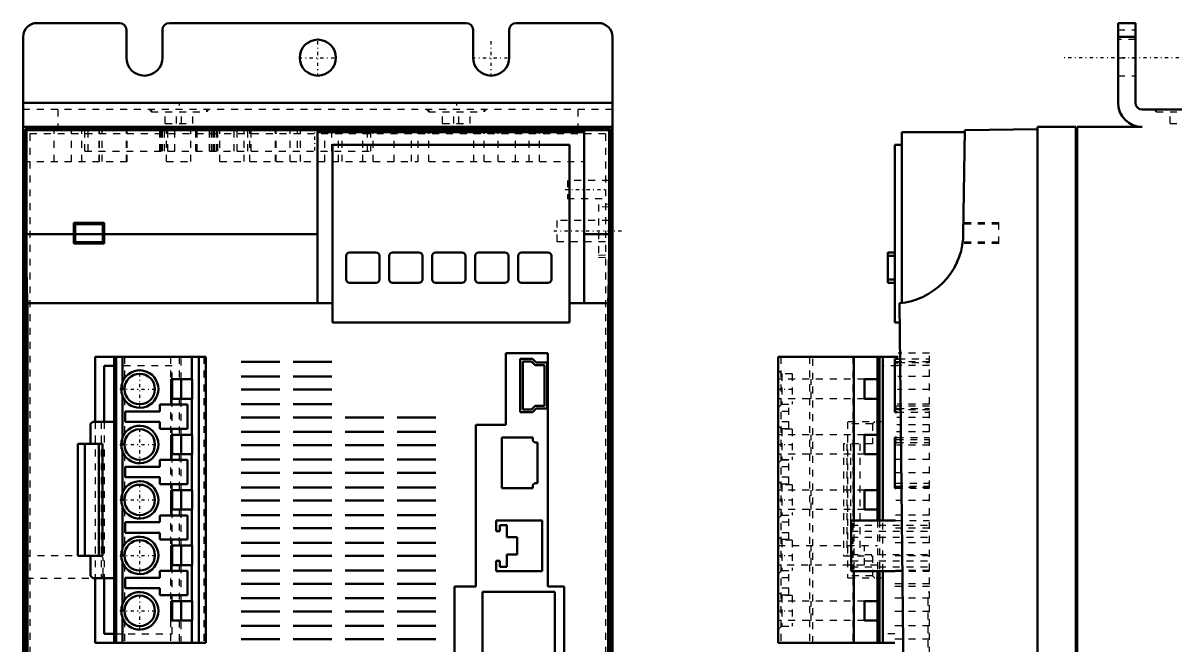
# Model space of a CAD drawing. Header units: millimetres. Extents: x 0 to 333, y 0 to 444.
# Drawn here: x 0 to 166.3, y 354.2 to 444.1 of the extents above; entities that cross this region are included whole.
import ezdxf

# ---------------------------------------------------------------- set-up
doc = ezdxf.new("R2010")
doc.units = ezdxf.units.MM
doc.linetypes.add('Center', pattern=[1.5, 0.45, -0.5, 0.05, -0.5])
doc.linetypes.add('Dashed', pattern=[2, 1, -1])
for name, color, linetype, lineweight in [('AM_4', 7, 'Continuous', 50), ('AM_6', 2, 'Continuous', 35), ('AM_7', 7, 'Center', 25), ('AM_9', 6, 'Dashed', 25)]:
    doc.layers.add(name, color=color, linetype=linetype, lineweight=lineweight)

# ---------------------------------------------------------------- blocks, each defined once
blk = doc.blocks.new('3_MEDLN83SF_0_in_MEDLN83SF_1100')
at = {"layer": 'AM_4'}
for p, q in [((13.9, 444.09), (2, 444.09)), ((63.9, 444.09), (21.1, 444.09)), ((83, 444.09), (71.1, 444.09)), ((14.9, 439.09), (14.9, 443.09)), ((20.1, 443.09), (20.1, 439.09)), ((64.9, 439.09), (64.9, 443.09)), ((70.1, 443.09), (70.1, 439.09)), ((0, 442.09), (0, 248.09)), ((85, 442.09), (85, 248.09)), ((85, 432.59), (0, 432.59)), ((85, 429.09), (0, 429.09)), ((84.7, 428.79), (0.3, 428.79)), ((0.48, 428.61), (0.3, 428.79)), ((0.3, 428.79), (0.3, 261.38)), ((84.52, 428.61), (0.48, 428.61)), ((0.48, 428.61), (0.48, 413.61)), ((80.94, 428.32), (42.46, 428.32)), ((42.46, 428.32), (42.46, 403.69)), ((80.94, 403.69), (80.94, 428.32)), ((84.7, 428.79), (84.52, 428.61)), ((84.52, 413.61), (84.52, 428.61)), ((84.7, 428.79), (84.7, 261.38)), ((44.62, 426.53), (44.62, 400.87)), ((78.79, 426.53), (44.62, 426.53)), ((78.79, 400.87), (78.79, 426.53)), ((7.3, 415.25), (7.3, 412.28)), ((11.7, 415.25), (7.3, 415.25)), ((7.5, 415.05), (7.5, 412.48)), ((11.5, 415.05), (7.5, 415.05)), ((11.5, 412.48), (11.5, 415.05)), ((11.7, 412.28), (11.7, 415.25)), ((7.3, 413.61), (0.48, 413.61)), ((11.5, 413.61), (7.5, 413.61)), ((7.5, 412.48), (11.5, 412.48)), ((42.46, 413.61), (11.7, 413.61)), ((84.52, 413.61), (80.94, 413.61)), ((7.3, 412.28), (11.7, 412.28)), ((50.9, 410.99), (47.1, 410.99)), ((57.1, 410.99), (53.3, 410.99)), ((63.3, 410.99), (59.5, 410.99)), ((69.5, 410.99), (65.7, 410.99)), ((75.7, 410.99), (71.9, 410.99)), ((46.6, 410.49), (46.6, 407.09)), ((51.4, 407.09), (51.4, 410.49)), ((52.8, 410.49), (52.8, 407.09)), ((57.6, 407.09), (57.6, 410.49)), ((59, 410.49), (59, 407.09)), ((63.8, 407.09), (63.8, 410.49)), ((65.2, 410.49), (65.2, 407.09)), ((70, 407.09), (70, 410.49)), ((71.4, 410.49), (71.4, 407.09)), ((76.2, 407.09), (76.2, 410.49)), ((47.1, 406.59), (50.9, 406.59)), ((53.3, 406.59), (57.1, 406.59)), ((59.5, 406.59), (63.3, 406.59)), ((65.7, 406.59), (69.5, 406.59)), ((71.9, 406.59), (75.7, 406.59)), ((0.63, 276.58), (0.64, 403.65)), ((0.64, 403.65), (44.62, 403.65)), ((42.46, 403.69), (44.62, 403.69)), ((78.79, 403.69), (80.94, 403.69)), ((78.79, 403.65), (84.36, 403.65)), ((84.36, 403.65), (84.38, 262.17)), ((44.62, 400.87), (78.79, 400.87)), ((10.4, 395.94), (10.4, 386.56)), ((10.4, 395.94), (26.35, 395.94)), ((13.15, 395.94), (13.15, 354.64)), ((13.45, 395.94), (13.45, 354.64)), ((14.35, 395.94), (14.35, 392.25)), ((24.33, 395.94), (24.33, 392.69)), ((25.33, 395.94), (25.33, 354.64)), ((26.35, 395.94), (26.35, 354.64)), ((69.64, 386.12), (69.64, 396.47)), ((69.64, 396.47), (75.67, 396.47)), ((75.67, 396.47), (75.67, 362.81)), ((11.7, 394.64), (11.7, 386.56)), ((11.7, 394.64), (13.15, 394.64)), ((31.45, 395.19), (37.02, 395.19)), ((38.95, 395.19), (44.52, 395.19)), ((73.49, 395.64), (71.7, 395.64)), ((71.7, 395.64), (71.7, 387.94)), ((72.1, 395.24), (72.1, 388.34)), ((73.32, 395.24), (72.1, 395.24)), ((73.84, 394.72), (73.32, 395.24)), ((74, 395.12), (73.49, 395.64)), ((75.2, 394.72), (73.84, 394.72)), ((75.6, 395.12), (74, 395.12)), ((75.2, 388.85), (75.2, 394.72)), ((75.6, 388.45), (75.6, 395.12)), ((24.38, 392.69), (21.38, 392.69)), ((21.38, 392.69), (21.38, 389.89)), ((21.5, 389.89), (21.5, 392.69)), ((22.8, 389.89), (22.8, 392.69)), ((24.38, 389.89), (24.38, 392.69)), ((37.02, 393.09), (31.45, 393.09)), ((44.52, 393.09), (38.95, 393.09)), ((31.45, 391.19), (37.02, 391.19)), ((38.95, 391.19), (44.52, 391.19)), ((14.35, 390.32), (14.35, 384.25)), ((21.38, 389.89), (24.38, 389.89)), ((24.33, 389.89), (24.33, 384.69)), ((37.02, 389.09), (31.45, 389.09)), ((44.52, 389.09), (38.95, 389.09)), ((14.73, 388.05), (14.73, 386.55)), ((19.73, 388.05), (14.73, 388.05)), ((19.73, 389.05), (19.73, 388.05)), ((23.73, 389.05), (19.73, 389.05)), ((23.73, 385.55), (23.73, 389.05)), ((71.7, 387.94), (73.49, 387.94)), ((72.1, 388.34), (73.32, 388.34)), ((73.32, 388.34), (73.84, 388.85)), ((73.49, 387.94), (74, 388.45)), ((73.84, 388.85), (75.2, 388.85)), ((74, 388.45), (75.6, 388.45)), ((9.75, 386.26), (10.05, 386.56)), ((9.75, 383.36), (9.75, 386.26)), ((10.05, 386.56), (13.15, 386.56)), ((14.73, 386.55), (19.73, 386.55)), ((19.73, 386.55), (19.73, 385.55)), ((31.45, 387.19), (37.02, 387.19)), ((38.95, 387.19), (44.52, 387.19)), ((46.45, 387.19), (52.02, 387.19)), ((53.95, 387.19), (59.52, 387.19)), ((65.32, 362.81), (65.32, 386.12)), ((65.32, 386.12), (69.64, 386.12)), ((19.73, 385.55), (23.73, 385.55)), ((24.38, 384.69), (21.38, 384.69)), ((21.38, 384.69), (21.38, 381.89)), ((21.5, 381.89), (21.5, 384.69)), ((22.8, 381.89), (22.8, 384.69)), ((24.38, 381.89), (24.38, 384.69)), ((37.02, 385.09), (31.45, 385.09)), ((44.52, 385.09), (38.95, 385.09)), ((52.02, 385.09), (46.45, 385.09)), ((59.52, 385.09), (53.95, 385.09)), ((73.5, 384.29), (69.05, 384.29)), ((69.05, 384.29), (69.05, 376.98)), ((73.5, 383.99), (73.5, 384.29)), ((7.9, 383.36), (7.9, 367.21)), ((11.45, 383.36), (7.9, 383.36)), ((8.9, 383.36), (8.9, 367.21)), ((10.95, 383.36), (10.95, 367.21)), ((11.45, 383.36), (11.45, 367.21)), ((31.45, 383.19), (37.02, 383.19)), ((38.95, 383.19), (44.52, 383.19)), ((46.45, 383.19), (52.02, 383.19)), ((53.95, 383.19), (59.52, 383.19)), ((74.2, 383.59), (73.9, 383.59)), ((74.2, 377.68), (74.2, 383.59)), ((14.35, 382.32), (14.35, 376.25)), ((19.73, 381.05), (19.73, 380.05)), ((23.73, 381.05), (19.73, 381.05)), ((21.38, 381.89), (24.38, 381.89)), ((23.73, 377.55), (23.73, 381.05)), ((24.33, 381.89), (24.33, 376.69)), ((37.02, 381.09), (31.45, 381.09)), ((44.52, 381.09), (38.95, 381.09)), ((52.02, 381.09), (46.45, 381.09)), ((59.52, 381.09), (53.95, 381.09)), ((14.73, 380.05), (14.73, 378.55)), ((19.73, 380.05), (14.73, 380.05)), ((31.45, 379.19), (37.02, 379.19)), ((38.95, 379.19), (44.52, 379.19)), ((46.45, 379.19), (52.02, 379.19)), ((53.95, 379.19), (59.52, 379.19)), ((14.73, 378.55), (19.73, 378.55)), ((19.73, 378.55), (19.73, 377.55)), ((19.73, 377.55), (23.73, 377.55)), ((73.9, 377.68), (74.2, 377.68)), ((24.38, 376.69), (21.38, 376.69)), ((21.38, 376.69), (21.38, 373.89)), ((21.5, 373.89), (21.5, 376.69)), ((22.8, 373.89), (22.8, 376.69)), ((24.38, 373.89), (24.38, 376.69)), ((37.02, 377.09), (31.45, 377.09)), ((44.52, 377.09), (38.95, 377.09)), ((52.02, 377.09), (46.45, 377.09)), ((59.52, 377.09), (53.95, 377.09)), ((69.05, 376.98), (73.5, 376.98)), ((73.5, 376.98), (73.5, 377.28)), ((14.35, 374.32), (14.35, 368.25)), ((31.45, 375.19), (37.02, 375.19)), ((38.95, 375.19), (44.52, 375.19)), ((46.45, 375.19), (52.02, 375.19)), ((53.95, 375.19), (59.52, 375.19)), ((19.73, 373.05), (19.73, 372.05)), ((23.73, 373.05), (19.73, 373.05)), ((21.38, 373.89), (24.38, 373.89)), ((23.73, 369.55), (23.73, 373.05)), ((24.33, 373.89), (24.33, 368.69)), ((37.02, 373.09), (31.45, 373.09)), ((44.52, 373.09), (38.95, 373.09)), ((52.02, 373.09), (46.45, 373.09)), ((59.52, 373.09), (53.95, 373.09)), ((14.73, 372.05), (14.73, 370.55)), ((19.73, 372.05), (14.73, 372.05)), ((31.45, 371.19), (37.02, 371.19)), ((38.95, 371.19), (44.52, 371.19)), ((46.45, 371.19), (52.02, 371.19)), ((53.95, 371.19), (59.52, 371.19)), ((74.85, 372.29), (68.25, 372.29)), ((68.25, 372.29), (68.25, 370.79)), ((68.25, 370.79), (68.75, 370.79)), ((68.75, 371.64), (69.75, 371.64)), ((68.75, 370.79), (68.75, 371.64)), ((69.75, 371.64), (69.75, 369.89)), ((74.85, 364.99), (74.85, 372.29)), ((14.73, 370.55), (19.73, 370.55)), ((19.73, 370.55), (19.73, 369.55)), ((19.73, 369.55), (23.73, 369.55)), ((69.75, 369.89), (71.25, 369.89)), ((71.25, 369.89), (71.25, 367.39)), ((24.38, 368.69), (21.38, 368.69)), ((21.38, 368.69), (21.38, 365.89)), ((21.5, 365.89), (21.5, 368.69)), ((22.8, 365.89), (22.8, 368.69)), ((24.38, 365.89), (24.38, 368.69)), ((37.02, 369.09), (31.45, 369.09)), ((44.52, 369.09), (38.95, 369.09)), ((52.02, 369.09), (46.45, 369.09)), ((59.52, 369.09), (53.95, 369.09)), ((7.9, 367.21), (11.45, 367.21)), ((9.75, 364.31), (9.75, 367.21)), ((14.35, 366.32), (14.35, 360.25)), ((21.38, 365.89), (24.38, 365.89)), ((24.33, 365.89), (24.33, 360.69)), ((31.45, 367.19), (37.02, 367.19)), ((38.95, 367.19), (44.52, 367.19)), ((46.45, 367.19), (52.02, 367.19)), ((53.95, 367.19), (59.52, 367.19)), ((68.75, 366.49), (68.25, 366.49)), ((68.25, 366.49), (68.25, 364.99)), ((68.75, 365.64), (68.75, 366.49)), ((71.25, 367.39), (69.75, 367.39)), ((69.75, 367.39), (69.75, 365.64)), ((10.05, 364.01), (9.75, 364.31)), ((19.73, 365.05), (19.73, 364.05)), ((23.73, 365.05), (19.73, 365.05)), ((23.73, 361.55), (23.73, 365.05)), ((37.02, 365.09), (31.45, 365.09)), ((44.52, 365.09), (38.95, 365.09)), ((52.02, 365.09), (46.45, 365.09)), ((59.52, 365.09), (53.95, 365.09)), ((68.25, 364.99), (74.85, 364.99)), ((69.75, 365.64), (68.75, 365.64)), ((13.15, 364.01), (10.05, 364.01)), ((10.4, 364.01), (10.4, 354.64)), ((11.7, 355.94), (11.7, 364.01)), ((14.73, 364.05), (14.73, 362.55)), ((19.73, 364.05), (14.73, 364.05)), ((14.73, 362.55), (19.73, 362.55)), ((19.73, 362.55), (19.73, 361.55)), ((31.45, 363.19), (37.02, 363.19)), ((38.95, 363.19), (44.52, 363.19)), ((46.45, 363.19), (52.02, 363.19)), ((53.95, 363.19), (59.52, 363.19)), ((62.22, 309.29), (62.22, 362.81)), ((62.22, 362.81), (65.32, 362.81)), ((75.67, 362.81), (78.02, 362.81)), ((78.02, 362.81), (78.02, 309.29)), ((19.73, 361.55), (23.73, 361.55)), ((37.02, 361.09), (31.45, 361.09)), ((44.52, 361.09), (38.95, 361.09)), ((52.02, 361.09), (46.45, 361.09)), ((59.52, 361.09), (53.95, 361.09)), ((76.7, 362.04), (66.25, 362.04)), ((66.25, 362.04), (66.25, 310.04)), ((76.7, 310.04), (76.7, 362.04)), ((24.38, 360.69), (21.38, 360.69)), ((21.38, 360.69), (21.38, 357.89)), ((21.5, 357.89), (21.5, 360.69)), ((22.8, 357.89), (22.8, 360.69)), ((24.38, 357.89), (24.38, 360.69)), ((31.45, 359.19), (37.02, 359.19)), ((38.95, 359.19), (44.52, 359.19)), ((46.45, 359.19), (52.02, 359.19)), ((53.95, 359.19), (59.52, 359.19)), ((14.35, 358.32), (14.35, 354.64)), ((21.38, 357.89), (24.38, 357.89)), ((24.33, 357.89), (24.33, 354.64)), ((11.7, 355.94), (13.15, 355.94)), ((37.02, 357.09), (31.45, 357.09)), ((44.52, 357.09), (38.95, 357.09)), ((52.02, 357.09), (46.45, 357.09)), ((59.52, 357.09), (53.95, 357.09)), ((10.4, 354.64), (26.35, 354.64)), ((31.45, 355.19), (37.02, 355.19)), ((38.95, 355.19), (44.52, 355.19)), ((46.45, 355.19), (52.02, 355.19)), ((53.95, 355.19), (59.52, 355.19))]:
    blk.add_line(p, q, dxfattribs=at)
for points in [[(0.48, 413.61), (0.48, 412.73), (0.49, 411.85), (0.49, 410.99), (0.49, 410.15), (0.5, 409.33), (0.51, 408.56), (0.52, 407.82), (0.53, 407.12), (0.54, 406.48), (0.55, 405.89), (0.56, 405.36), (0.57, 404.89), (0.59, 404.5), (0.6, 404.17), (0.62, 403.92), (0.63, 403.74), (0.64, 403.65)], [(84.36, 403.65), (84.37, 403.77), (84.39, 403.97), (84.4, 404.24), (84.42, 404.58), (84.43, 405), (84.44, 405.48), (84.45, 406.02), (84.47, 406.62), (84.48, 407.28), (84.49, 407.98), (84.49, 408.73), (84.5, 409.52), (84.51, 410.34), (84.51, 411.19), (84.51, 412.05), (84.52, 412.93), (84.52, 413.61)]]:
    blk.add_lwpolyline(points, dxfattribs=at)
for centre, radius in [((42.5, 439.09), 2.6), ((16.82, 391.28), 2.2), ((16.82, 383.28), 2.2), ((16.82, 375.28), 2.2), ((16.82, 367.28), 2.2), ((16.82, 359.28), 2.2)]:
    blk.add_circle(centre, radius, dxfattribs=at)
for centre, radius, start, end in [((2, 442.09), 2, 90, 180), ((13.9, 443.09), 1, 0, 90), ((21.1, 443.09), 1, 90, 180), ((63.9, 443.09), 1, 0, 90), ((71.1, 443.09), 1, 90, 180), ((83, 442.09), 2, 0, 90), ((17.5, 439.09), 2.6, 180, 0), ((67.5, 439.09), 2.6, 180, 0), ((47.1, 410.49), 0.5, 90, 180), ((50.9, 410.49), 0.5, 0, 90), ((53.3, 410.49), 0.5, 90, 180), ((57.1, 410.49), 0.5, 0, 90), ((59.5, 410.49), 0.5, 90, 180), ((63.3, 410.49), 0.5, 0, 90), ((65.7, 410.49), 0.5, 90, 180), ((69.5, 410.49), 0.5, 0, 90), ((71.9, 410.49), 0.5, 90, 180), ((75.7, 410.49), 0.5, 0, 90), ((47.1, 407.09), 0.5, 180, 270), ((50.9, 407.09), 0.5, 270, 0), ((53.3, 407.09), 0.5, 180, 270), ((57.1, 407.09), 0.5, 270, 0), ((59.5, 407.09), 0.5, 180, 270), ((63.3, 407.09), 0.5, 270, 0), ((65.7, 407.09), 0.5, 180, 270), ((69.5, 407.09), 0.5, 270, 0), ((71.9, 407.09), 0.5, 180, 270), ((75.7, 407.09), 0.5, 270, 0), ((16.82, 391.28), 2.7, 203.9254, 156.0746), ((16.82, 391.28), 2.65, 158.6416, 201.3584), ((16.82, 383.28), 2.7, 203.9254, 156.0746), ((16.82, 383.28), 2.65, 158.6416, 201.3584), ((73.9, 383.99), 0.4, 180, 270), ((16.82, 375.28), 2.7, 203.9254, 156.0746), ((73.9, 377.28), 0.4, 90, 180), ((16.82, 375.28), 2.65, 158.6416, 201.3584), ((16.82, 367.28), 2.7, 203.9254, 156.0746), ((16.82, 367.28), 2.65, 158.6416, 201.3584), ((16.82, 359.28), 2.7, 203.9254, 156.0746), ((16.82, 359.28), 2.65, 158.6416, 201.3584)]:
    blk.add_arc(centre, radius, start, end, dxfattribs=at)
at = {"layer": 'AM_7'}
for p, q in [((42.5, 436.36), (42.5, 441.82)), ((67.5, 436.36), (67.5, 441.82)), ((39.77, 439.09), (45.23, 439.09)), ((64.77, 439.09), (70.23, 439.09)), ((22.5, 432.65), (22.5, 431.22)), ((62.5, 432.65), (62.5, 431.22)), ((42.01, 429.26), (42.01, 425.41)), ((78.18, 420.09), (85.33, 420.09)), ((76.55, 414.09), (86.45, 414.09)), ((16.82, 388.45), (16.82, 394.12)), ((13.98, 391.28), (19.65, 391.28)), ((16.82, 380.45), (16.82, 386.12)), ((13.98, 383.28), (19.65, 383.28)), ((16.82, 372.45), (16.82, 378.12)), ((13.98, 375.28), (19.65, 375.28)), ((16.82, 364.45), (16.82, 370.12)), ((13.98, 367.28), (19.65, 367.28)), ((16.82, 356.45), (16.82, 362.12)), ((13.98, 359.28), (19.65, 359.28))]:
    blk.add_line(p, q, dxfattribs=at)
at = {"layer": 'AM_9'}
for p, q in [((85, 431.59), (0, 431.59)), ((5, 431.59), (5, 429.09)), ((18.2, 431.59), (18.5, 431.29)), ((18.5, 431.59), (18.5, 431.29)), ((18.5, 431.29), (26.5, 431.29)), ((20.5, 429.59), (20.5, 431.59)), ((22.15, 429.59), (22.15, 431.59)), ((22.85, 429.59), (22.85, 431.59)), ((24.5, 429.59), (24.5, 431.59)), ((26.5, 431.29), (26.5, 431.59)), ((26.5, 431.29), (26.8, 431.59)), ((58.2, 431.59), (58.5, 431.29)), ((58.5, 431.59), (58.5, 431.29)), ((58.5, 431.29), (66.5, 431.29)), ((60.5, 429.59), (60.5, 431.59)), ((62.15, 429.59), (62.15, 431.59)), ((62.85, 429.59), (62.85, 431.59)), ((64.5, 429.59), (64.5, 431.59)), ((66.5, 431.29), (66.5, 431.59)), ((66.5, 431.29), (66.8, 431.59)), ((80, 431.59), (80, 429.09)), ((4.5, 424.09), (4.5, 429.09)), ((4.51, 424.09), (4.51, 429.09)), ((7, 424.09), (7, 429.09)), ((8.49, 424.09), (8.49, 429.09)), ((8.5, 424.09), (8.5, 429.09)), ((8.9, 425.59), (8.9, 429.09)), ((9.38, 425.59), (9.38, 429.09)), ((10.99, 424.09), (10.99, 429.09)), ((11.01, 424.09), (11.01, 429.09)), ((11.4, 424.09), (11.4, 429.09)), ((14.9, 424.09), (14.9, 429.09)), ((15, 424.09), (15, 429.09)), ((19.71, 425.59), (19.71, 429.09)), ((19.9, 425.59), (19.9, 429.09)), ((20.1, 425.59), (20.1, 429.09)), ((20.4, 425.59), (20.4, 429.09)), ((20.5, 429.59), (24.5, 429.59)), ((20.7, 424.09), (20.7, 429.09)), ((20.9, 425.59), (20.9, 429.09)), ((21.9, 425.59), (21.9, 429.09)), ((24.2, 424.09), (24.2, 429.09)), ((24.9, 425.59), (24.9, 429.09)), ((25.1, 425.59), (25.1, 429.09)), ((25.13, 425.59), (25.13, 429.09)), ((26.9, 425.59), (26.9, 429.09)), ((27.2, 425.59), (27.2, 429.09)), ((27.4, 425.59), (27.4, 429.09)), ((27.6, 425.59), (27.6, 429.09)), ((27.9, 425.59), (27.9, 429.09)), ((28.09, 425.59), (28.09, 429.09)), ((28.1, 425.59), (28.1, 429.09)), ((28.4, 424.09), (28.4, 429.09)), ((30.46, 425.59), (30.46, 429.09)), ((30.9, 425.59), (30.9, 429.09)), ((31.9, 424.09), (31.9, 429.09)), ((32.42, 425.59), (32.42, 429.09)), ((32.7, 424.09), (32.7, 429.09)), ((32.9, 425.59), (32.9, 429.09)), ((36.4, 424.09), (36.4, 429.09)), ((36.5, 424.09), (36.5, 429.09)), ((38.5, 424.09), (38.5, 429.09)), ((39.51, 429.09), (39.51, 425.59)), ((39.99, 424.09), (39.99, 429.09)), ((42.48, 425.59), (42.48, 429.09)), ((42.5, 425.59), (42.5, 429.09)), ((43.5, 424.09), (43.5, 429.09)), ((44.51, 425.59), (44.51, 429.09)), ((45.5, 424.09), (45.5, 429.09)), ((46, 424.09), (46, 429.09)), ((49, 424.09), (49, 429.09)), ((49.01, 424.09), (49.01, 429.09)), ((49.66, 425.59), (49.66, 429.09)), ((50.16, 425.59), (50.16, 429.09)), ((50.5, 424.09), (50.5, 429.09)), ((53.51, 424.09), (53.51, 429.09)), ((56, 424.09), (56, 429.09)), ((56.99, 424.09), (56.99, 429.09)), ((57, 424.09), (57, 429.09)), ((58.5, 424.09), (58.5, 429.09)), ((60.5, 429.59), (64.5, 429.59)), ((65, 424.09), (65, 429.09)), ((66.5, 424.09), (66.5, 429.09)), ((68.5, 424.09), (68.5, 429.09)), ((71, 424.09), (71, 429.09)), ((73, 424.09), (73, 429.09)), ((74.5, 424.09), (74.5, 429.09)), ((81, 424.09), (81, 429.09)), ((84.5, 429.09), (84.5, 261.09)), ((84.86, 429.09), (84.86, 261.09)), ((84, 428.09), (1, 428.09)), ((1, 428.09), (1, 262.09)), ((84, 428.09), (84, 262.09)), ((0, 424.09), (15, 424.09)), ((8.9, 425.59), (50.16, 425.59)), ((20.7, 424.09), (24.2, 424.09)), ((28.4, 424.09), (31.9, 424.09)), ((32.7, 424.09), (36.4, 424.09)), ((36.5, 424.09), (57, 424.09)), ((58.5, 424.09), (81, 424.09)), ((84.5, 421.39), (78.5, 421.39)), ((78.5, 421.39), (78.5, 418.79)), ((85, 421.89), (84.5, 421.39)), ((78.5, 418.79), (84.5, 418.79)), ((85, 417.96), (83, 417.89)), ((83, 417.89), (83, 410.29)), ((84.5, 417.54), (83, 417.57)), ((84.5, 418.79), (85, 418.29)), ((85, 417.02), (84.5, 417.54)), ((84.5, 417.54), (84.5, 410.63)), ((85, 416.09), (84.5, 415.59)), ((84.5, 415.59), (77, 415.59)), ((77, 415.59), (77, 412.59)), ((77, 412.59), (84.5, 412.59)), ((84.5, 412.59), (85, 412.09)), ((84.5, 410.63), (85, 411.15)), ((83, 410.6), (84.5, 410.63)), ((83, 410.29), (85, 410.22)), ((14.65, 395.94), (14.65, 354.64)), ((21.25, 395.94), (21.25, 354.64)), ((22.51, 395.94), (22.51, 392.69)), ((22.8, 392.69), (22.8, 395.94)), ((26.05, 395.94), (26.05, 354.64)), ((21.5, 394.64), (13.15, 394.64)), ((21.5, 392.69), (21.5, 394.64)), ((14.35, 392.21), (14.35, 390.35)), ((21.5, 384.69), (21.5, 389.89)), ((22.51, 389.89), (22.51, 384.69)), ((22.8, 384.69), (22.8, 389.89)), ((10.4, 386.56), (10.4, 364.01)), ((11.25, 386.56), (11.25, 364.01)), ((11.7, 386.56), (11.7, 364.01)), ((14.35, 384.21), (14.35, 382.35)), ((21.5, 376.69), (21.5, 381.89)), ((22.51, 381.89), (22.51, 376.69)), ((22.8, 376.69), (22.8, 381.89)), ((14.35, 376.21), (14.35, 374.35)), ((21.5, 368.69), (21.5, 373.89)), ((22.51, 373.89), (22.51, 368.69)), ((22.8, 368.69), (22.8, 373.89)), ((14.35, 368.21), (14.35, 366.35)), ((11.07, 367.19), (0.5, 367.19)), ((11.57, 364.49), (11.57, 366.69)), ((21.5, 360.69), (21.5, 365.89)), ((22.51, 365.89), (22.51, 360.69)), ((22.8, 360.69), (22.8, 365.89)), ((0.5, 363.99), (11.07, 363.99)), ((14.35, 360.21), (14.35, 358.35)), ((21.5, 355.94), (21.5, 357.89)), ((22.51, 357.89), (22.51, 354.64)), ((22.8, 354.64), (22.8, 357.89)), ((13.15, 355.94), (21.5, 355.94))]:
    blk.add_line(p, q, dxfattribs=at)
for centre, start, end in [((0.5, 367.69), 180, 270), ((11.07, 366.69), 0, 90), ((11.07, 364.49), 270, 0), ((0.5, 363.49), 90, 180)]:
    blk.add_arc(centre, 0.5, start, end, dxfattribs=at)
at = {"layer": 'AM_6', "flags": 8}
for tag, p in [('NN', (91.45, 444.09)), ('NT', (91.45, 443.59)), ('NB', (91.45, 443.09)), ('NBSYN', (91.45, 442.59)), ('LINA', (91.45, 442.09)), ('CNSORDERNO', (91.45, 441.59)), ('F', (91.45, 441.09)), ('MC', (91.45, 440.59)), ('COMPANY', (91.45, 439.09)), ('PSV', (91.45, 440.09)), ('ES', (91.45, 439.59))]:
    blk.add_attdef(tag, p, '', height=0.5, dxfattribs=at)
blk = doc.blocks.new('4_MEDLN83SF_2_in_MEDLN83SF_1100')
at = {"layer": 'AM_4'}
for p, q in [((157.92, 444.09), (157.92, 432.59)), ((157.92, 444.09), (160.42, 444.09)), ((160.42, 432.59), (160.42, 444.09)), ((157.92, 442.09), (160.42, 442.09)), ((174.92, 431.59), (161.42, 431.59)), ((151.82, 429.09), (146.32, 429.09)), ((146.32, 429.09), (146.32, 261.09)), ((151.82, 261.09), (151.82, 429.09)), ((161.42, 429.09), (152.02, 429.09)), ((152.02, 429.09), (152.02, 261.09)), ((126.72, 403.69), (126.72, 428.32)), ((135.81, 428.32), (126.72, 428.32)), ((135.6, 413.61), (135.82, 428.61)), ((146.32, 428.79), (135.82, 428.61)), ((152.02, 428.09), (151.82, 428.09)), ((125.72, 400.87), (125.72, 426.53)), ((126.72, 426.53), (125.72, 426.53)), ((124.72, 410.99), (125.72, 410.99)), ((124.72, 406.59), (124.72, 410.99)), ((124.72, 410.49), (125.72, 410.49)), ((124.72, 407.09), (125.72, 407.09)), ((124.72, 406.59), (125.72, 406.59)), ((126.39, 403.65), (127.95, 262.17)), ((126.32, 400.87), (125.72, 400.87)), ((108.92, 395.94), (126.2, 395.94)), ((108.92, 395.94), (108.92, 354.64)), ((119.8, 395.94), (119.8, 372.29)), ((123.22, 395.94), (123.22, 372.29)), ((123.52, 395.94), (123.52, 372.29)), ((124.02, 372.29), (124.02, 395.94)), ((125.72, 387.94), (125.72, 395.64)), ((125.72, 395.64), (126.2, 395.64)), ((125.72, 395.12), (126.18, 395.12)), ((121.35, 389.89), (121.35, 392.69)), ((121.35, 392.69), (123.22, 392.69)), ((123.22, 389.89), (121.35, 389.89)), ((125.72, 388.45), (126.05, 388.45)), ((125.72, 387.94), (126.04, 387.94)), ((121.35, 381.89), (121.35, 384.69)), ((121.35, 384.69), (123.22, 384.69)), ((125.72, 376.98), (125.72, 384.29)), ((125.72, 384.29), (125.98, 384.29)), ((125.72, 383.99), (125.97, 383.99)), ((125.72, 383.59), (125.96, 383.59)), ((123.22, 381.89), (121.35, 381.89)), ((125.72, 377.68), (125.88, 377.68)), ((121.35, 373.89), (121.35, 376.69)), ((121.35, 376.69), (123.22, 376.69)), ((125.72, 377.28), (125.87, 377.28)), ((125.72, 376.98), (125.87, 376.98)), ((123.22, 373.89), (121.35, 373.89)), ((119.42, 372.29), (125.82, 372.29)), ((119.42, 364.99), (119.42, 372.29)), ((119.42, 364.99), (125.76, 364.99)), ((119.8, 364.99), (119.8, 354.64)), ((123.22, 364.99), (123.22, 354.64)), ((123.52, 364.99), (123.52, 354.64)), ((124.02, 354.64), (124.02, 364.99)), ((121.35, 357.89), (121.35, 360.69)), ((121.35, 360.69), (123.22, 360.69)), ((123.22, 357.89), (121.35, 357.89)), ((108.92, 354.64), (125.72, 354.64))]:
    blk.add_line(p, q, dxfattribs=at)
blk.add_lwpolyline([(126.39, 403.65), (127.27, 403.77), (128.13, 403.97), (128.98, 404.24), (129.79, 404.58), (130.58, 405), (131.32, 405.48), (132.02, 406.02), (132.67, 406.62), (133.26, 407.28), (133.8, 407.98), (134.27, 408.73), (134.67, 409.52), (135.01, 410.34), (135.27, 411.19), (135.46, 412.05), (135.57, 412.93), (135.6, 413.61)], dxfattribs=at)
for radius in [3.5, 1]:
    blk.add_arc((161.42, 432.59), radius, 180, 270, dxfattribs=at)
at = {"layer": 'AM_7'}
for p, q in [((332.54, 439.09), (149.61, 439.09)), ((108.82, 391.28), (111.02, 391.28)), ((108.82, 383.28), (111.02, 383.28)), ((108.82, 375.28), (111.02, 375.28)), ((108.82, 367.28), (111.02, 367.28)), ((108.82, 359.28), (111.02, 359.28))]:
    blk.add_line(p, q, dxfattribs=at)
at = {"layer": 'AM_9'}
for p, q in [((157.92, 443.09), (160.42, 443.09)), ((160.42, 441.69), (157.92, 441.69)), ((157.92, 439.09), (160.42, 439.09)), ((157.92, 436.49), (160.42, 436.49)), ((163.12, 431.59), (163.42, 431.29)), ((163.42, 431.59), (163.42, 431.29)), ((163.42, 431.29), (171.42, 431.29)), ((165.42, 429.59), (165.42, 431.59)), ((165.42, 429.59), (169.42, 429.59)), ((140.72, 415.25), (135.62, 415.25)), ((140.72, 415.05), (135.62, 415.05)), ((140.72, 412.28), (140.72, 415.25)), ((140.72, 412.48), (135.52, 412.48)), ((140.72, 412.28), (135.49, 412.28)), ((108.97, 395.94), (108.97, 354.64)), ((109.27, 395.94), (109.27, 354.64)), ((113.42, 395.94), (113.42, 354.64)), ((113.92, 354.64), (113.92, 395.94)), ((119.68, 395.94), (119.68, 354.64)), ((130.72, 396.47), (126.22, 396.47)), ((130.72, 309.09), (130.72, 396.47)), ((126.17, 394.64), (124.02, 394.64)), ((125.72, 395.24), (130.72, 395.24)), ((125.72, 394.72), (130.72, 394.72)), ((126.18, 395.12), (130.72, 395.12)), ((130.72, 395.19), (126.19, 395.19)), ((126.2, 395.64), (130.72, 395.64)), ((109.42, 393.48), (108.92, 393.98)), ((121.35, 392.69), (108.92, 392.69)), ((110.92, 393.48), (109.42, 393.48)), ((109.42, 393.48), (109.42, 389.08)), ((110.92, 393.48), (110.92, 389.08)), ((113.64, 389.89), (113.64, 392.69)), ((130.72, 393.09), (126.14, 393.09)), ((130.72, 391.19), (126.1, 391.19)), ((121.35, 389.89), (108.92, 389.89)), ((108.92, 388.58), (109.42, 389.08)), ((109.42, 389.08), (110.92, 389.08)), ((130.72, 389.09), (126.06, 389.09)), ((110.42, 389.05), (108.92, 389.05)), ((110.42, 388.05), (108.92, 388.05)), ((110.42, 385.55), (110.42, 389.05)), ((125.72, 388.85), (130.72, 388.85)), ((125.72, 388.34), (130.72, 388.34)), ((126.04, 387.94), (130.72, 387.94)), ((126.05, 388.45), (130.72, 388.45)), ((110.42, 386.55), (108.92, 386.55)), ((109.42, 385.48), (108.92, 385.98)), ((124.02, 386.56), (118.92, 386.56)), ((118.92, 386.56), (118.92, 364.01)), ((122.52, 386.26), (118.92, 386.26)), ((122.82, 386.56), (122.52, 386.26)), ((122.52, 386.26), (122.52, 383.36)), ((130.72, 386.12), (126.01, 386.12)), ((130.72, 387.19), (126.03, 387.19)), ((110.42, 385.55), (108.92, 385.55)), ((121.35, 384.69), (108.92, 384.69)), ((110.92, 385.48), (109.42, 385.48)), ((109.42, 385.48), (109.42, 381.08)), ((110.92, 385.48), (110.92, 381.08)), ((113.64, 381.89), (113.64, 384.69)), ((125.98, 384.29), (130.72, 384.29)), ((130.72, 385.09), (125.99, 385.09)), ((118.32, 383.36), (118.32, 367.21)), ((122.52, 383.36), (118.32, 383.36)), ((118.82, 383.36), (118.82, 367.21)), ((119.32, 383.36), (119.32, 367.21)), ((120.67, 383.36), (120.67, 367.21)), ((125.96, 383.59), (130.72, 383.59)), ((130.72, 383.19), (125.96, 383.19)), ((125.97, 383.99), (130.72, 383.99)), ((121.35, 381.89), (108.92, 381.89)), ((108.92, 380.58), (109.42, 381.08)), ((110.42, 381.05), (108.92, 381.05)), ((109.42, 381.08), (110.92, 381.08)), ((110.42, 377.55), (110.42, 381.05)), ((130.72, 381.09), (125.93, 381.09)), ((110.42, 380.05), (108.92, 380.05)), ((130.72, 379.19), (125.9, 379.19)), ((110.42, 378.55), (108.92, 378.55)), ((109.42, 377.48), (108.92, 377.98)), ((110.42, 377.55), (108.92, 377.55)), ((110.92, 377.48), (109.42, 377.48)), ((109.42, 377.48), (109.42, 373.08)), ((110.92, 377.48), (110.92, 373.08)), ((125.88, 377.68), (130.72, 377.68)), ((121.35, 376.69), (108.92, 376.69)), ((113.64, 373.89), (113.64, 376.69)), ((125.87, 377.28), (130.72, 377.28)), ((130.72, 377.09), (125.87, 377.09)), ((125.87, 376.98), (130.72, 376.98)), ((130.72, 375.19), (125.85, 375.19)), ((121.35, 373.89), (108.92, 373.89)), ((108.92, 372.58), (109.42, 373.08)), ((110.42, 373.05), (108.92, 373.05)), ((109.42, 373.08), (110.92, 373.08)), ((110.42, 369.55), (110.42, 373.05)), ((130.72, 373.09), (125.82, 373.09)), ((110.42, 372.05), (108.92, 372.05)), ((119.42, 371.64), (130.72, 371.64)), ((119.42, 370.79), (130.72, 370.79)), ((119.8, 372.29), (119.8, 364.99)), ((123.22, 372.29), (123.22, 364.99)), ((123.52, 372.29), (123.52, 364.99)), ((124.02, 364.99), (124.02, 372.29)), ((130.72, 371.19), (125.81, 371.19)), ((125.82, 372.29), (130.72, 372.29)), ((110.42, 370.55), (108.92, 370.55)), ((109.42, 369.48), (108.92, 369.98)), ((110.42, 369.55), (108.92, 369.55)), ((110.92, 369.48), (109.42, 369.48)), ((109.42, 369.48), (109.42, 365.08)), ((110.92, 369.48), (110.92, 365.08)), ((119.42, 369.89), (130.72, 369.89)), ((108.92, 368.69), (123.22, 368.69)), ((113.64, 365.89), (113.64, 368.69)), ((121.35, 365.89), (121.35, 368.69)), ((130.72, 369.09), (125.79, 369.09)), ((123.22, 365.89), (108.92, 365.89)), ((118.32, 367.21), (122.52, 367.21)), ((119.42, 367.39), (130.72, 367.39)), ((119.42, 366.49), (130.72, 366.49)), ((122.52, 367.21), (122.52, 364.31)), ((130.72, 367.19), (125.77, 367.19)), ((108.92, 364.58), (109.42, 365.08)), ((110.42, 365.05), (108.92, 365.05)), ((109.42, 365.08), (110.92, 365.08)), ((110.42, 361.55), (110.42, 365.05)), ((122.52, 364.31), (118.92, 364.31)), ((119.42, 365.64), (130.72, 365.64)), ((122.52, 364.31), (122.82, 364.01)), ((130.72, 365.09), (125.76, 365.09)), ((125.76, 364.99), (130.72, 364.99)), ((110.42, 364.05), (108.92, 364.05)), ((110.42, 362.55), (108.92, 362.55)), ((124.02, 364.01), (118.92, 364.01)), ((130.72, 362.81), (125.74, 362.81)), ((130.72, 363.19), (125.75, 363.19)), ((109.42, 361.48), (108.92, 361.98)), ((110.42, 361.55), (108.92, 361.55)), ((110.92, 361.48), (109.42, 361.48)), ((109.42, 361.48), (109.42, 357.08)), ((110.92, 361.48), (110.92, 357.08)), ((130.72, 361.09), (125.74, 361.09)), ((130.52, 362.04), (130.72, 362.04)), ((130.52, 310.04), (130.52, 362.04)), ((121.35, 360.69), (108.92, 360.69)), ((113.64, 357.89), (113.64, 360.69)), ((130.72, 359.19), (125.73, 359.19)), ((121.35, 357.89), (108.92, 357.89)), ((108.92, 356.58), (109.42, 357.08)), ((109.42, 357.08), (110.92, 357.08)), ((125.72, 355.94), (124.02, 355.94)), ((130.72, 357.09), (125.72, 357.09)), ((130.72, 355.19), (125.72, 355.19))]:
    blk.add_line(p, q, dxfattribs=at)
at = {"layer": 'AM_6', "flags": 8}
for tag, p in [('NN', (337.54, 444.09)), ('NT', (337.54, 443.59)), ('NB', (337.54, 443.09)), ('NBSYN', (337.54, 442.59)), ('LINA', (337.54, 442.09)), ('CNSORDERNO', (337.54, 441.59)), ('F', (337.54, 441.09)), ('MC', (337.54, 440.59)), ('COMPANY', (337.54, 439.09)), ('PSV', (337.54, 440.09)), ('ES', (337.54, 439.59))]:
    blk.add_attdef(tag, p, '', height=0.5, dxfattribs=at)
blk = doc.blocks.new('1_MEDLN83SF_1100')
for name in ['3_MEDLN83SF_0_in_MEDLN83SF_1100', '4_MEDLN83SF_2_in_MEDLN83SF_1100']:
    blk.add_blockref(name, (0, 0))
at = {"layer": 'AM_6', "flags": 8}
for tag, p in [('NN', (337.5365, 444.0865)), ('NT', (337.5365, 443.5865)), ('NB', (337.5365, 443.0865)), ('NBSYN', (337.5365, 442.5865)), ('LINA', (337.5365, 442.0865)), ('CNSORDERNO', (337.5365, 441.5865)), ('F', (337.5365, 441.0865)), ('MC', (337.5365, 440.5865)), ('COMPANY', (337.5365, 439.0865)), ('PSV', (337.5365, 440.0865)), ('ES', (337.5365, 439.5865))]:
    blk.add_attdef(tag, p, '', height=0.5, dxfattribs=at)

msp = doc.modelspace()

# ---------------------------------------------------------------- block references
msp.add_blockref('1_MEDLN83SF_1100', (0, 0))

doc.saveas('drawing.dxf')
